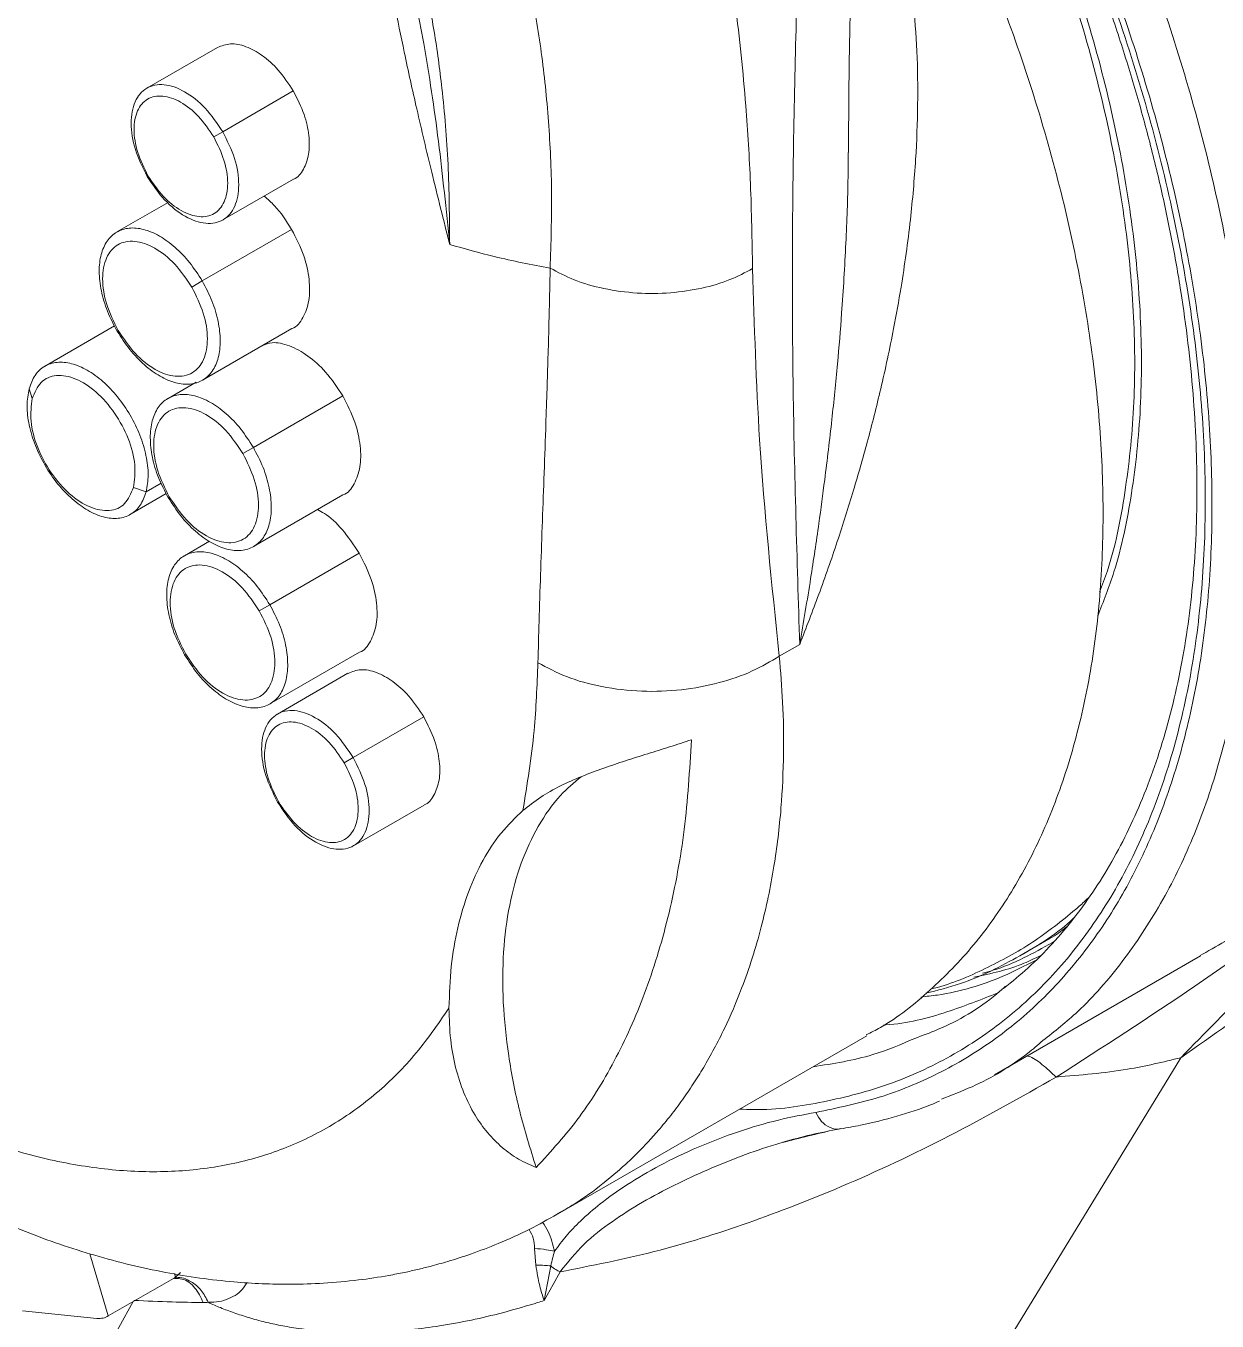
# Model space of a CAD drawing. Header units: millimetres. Extents: x 169 to 14583, y -399 to 10804.
# Drawn here: x 3549 to 3674.4, y 8605.8 to 8742 of the extents above; entities that cross this region are included whole.
import ezdxf

# ---------------------------------------------------------------- set-up
doc = ezdxf.new("R2010")
doc.units = ezdxf.units.MM
doc.header["$LTSCALE"] = 35

msp = doc.modelspace()

# ---------------------------------------------------------------- linework, layer by layer
at = {"color": 7, "linetype": 'Continuous', "lineweight": 18}
for p, q in [((3569.197, 8739.784), (3561.773, 8735.498)), ((3577.176, 8735.202), (3569.751, 8730.916)), ((3569.751, 8730.916), (3568.81, 8730.366)), ((3561.886, 8726.282), (3561.794, 8726.222)), ((3569.772, 8721.641), (3577.197, 8725.927)), ((3563.994, 8723.468), (3558.621, 8720.366)), ((3577.001, 8720.641), (3567.596, 8715.212)), ((3567.596, 8715.212), (3566.498, 8714.57)), ((3558.378, 8710.483), (3550.941, 8706.19)), ((3558.753, 8710.001), (3558.645, 8709.931)), ((3567.62, 8704.777), (3577.024, 8710.206)), ((3566.958, 8704.573), (3563.994, 8702.861)), ((3549.379, 8703.87), (3549.714, 8702.854)), ((3582.374, 8703.136), (3572.969, 8697.707)), ((3572.969, 8697.707), (3571.871, 8697.066)), ((3561.691, 8693.035), (3563.279, 8693.952)), ((3560.129, 8690.714), (3563.816, 8692.843)), ((3560.367, 8693.479), (3561.691, 8693.035)), ((3564.126, 8692.497), (3564.018, 8692.427)), ((3572.993, 8687.272), (3582.398, 8692.702)), ((3568.35, 8687.827), (3565.721, 8686.309)), ((3584.101, 8686.584), (3574.697, 8681.155)), ((3574.697, 8681.155), (3573.599, 8680.514)), ((3565.853, 8675.945), (3565.745, 8675.875)), ((3574.72, 8670.72), (3584.125, 8676.149)), ((3630.449, 8676.984), (3628.301, 8675.744)), ((3582.926, 8673.935), (3575.501, 8669.649)), ((3590.904, 8669.354), (3583.479, 8665.067)), ((3583.479, 8665.067), (3582.538, 8664.518)), ((3575.615, 8660.434), (3575.522, 8660.374)), ((3583.5, 8655.792), (3590.925, 8660.078)), ((3653.597, 8644.222), (3656.779, 8646.059)), ((3657.029, 8645.626), (3657.213, 8645.732)), ((3650.922, 8631.708), (3672.597, 8644.221)), ((3672.582, 8644.247), (3672.829, 8644.389)), ((3604.976, 8617.028), (3637.503, 8635.806)), ((3670.532, 8633.492), (3633.773, 8573.283)), ((3602.562, 8613.429), (3602.692, 8611.676)), ((3555.767, 8612.874), (3557.714, 8606.324)), ((3564.787, 8610.397), (3564.674, 8610.779)), ((3564.787, 8610.397), (3565.299, 8610.898)), ((3603.562, 8607.946), (3604.255, 8611.588)), ((3557.714, 8606.324), (3564.569, 8610.281)), ((3564.521, 8610.253), (3564.583, 8610.281)), ((3548.681, 8606.849), (3556.52, 8606.073)), ((3557.667, 8606.296), (3557.711, 8606.321))]:
    msp.add_line(p, q, dxfattribs=at)
at = {"color": 7, "linetype": 'Continuous', "lineweight": 18, "flags": 128}
for points in [[(3603.562, 8607.946), (3604.498, 8609.639), (3605.233, 8610.969)], [(3560.331, 8607.834), (3557.313, 8602.387), (3554.884, 8598.006)], [(3602.38, 8607.575), (3602.381, 8607.577), (3602.382, 8607.579)]]:
    msp.add_lwpolyline(points, dxfattribs=at)
at = {"color": 7, "linetype": 'Continuous', "lineweight": 18}
for points in [[(3645.615, 8878.515), (3644.073, 8870.77), (3640.99, 8855.278), (3637.289, 8831.305), (3634.27, 8806.826), (3632.003, 8781.81), (3630.467, 8756.301), (3629.689, 8730.313), (3629.598, 8703.909), (3630.165, 8685.959), (3630.449, 8676.984)], [(3569.751, 8730.916), (3569.165, 8731.786), (3567.993, 8733.526), (3565.734, 8735.285), (3563.524, 8736.047), (3561.646, 8735.665), (3560.396, 8734.202), (3559.976, 8731.888), (3560.394, 8729.044), (3561.327, 8727.163), (3561.794, 8726.222)], [(3561.794, 8726.222), (3562.38, 8725.352), (3563.552, 8723.613), (3565.811, 8721.853), (3568.02, 8721.091), (3569.898, 8721.473), (3571.148, 8722.936), (3571.569, 8725.25), (3571.15, 8728.095), (3570.217, 8729.976), (3569.751, 8730.916)], [(3567.596, 8715.212), (3567.172, 8715.873), (3566.323, 8717.196), (3564.75, 8718.817), (3563.087, 8720.025), (3561.421, 8720.722), (3559.872, 8720.864), (3558.544, 8720.441), (3557.529, 8719.482), (3556.894, 8718.052), (3556.682, 8716.247), (3556.915, 8714.196), (3557.549, 8712.021), (3558.279, 8710.628), (3558.645, 8709.931)], [(3558.645, 8709.931), (3559.069, 8709.27), (3559.918, 8707.947), (3561.491, 8706.326), (3563.154, 8705.118), (3564.82, 8704.421), (3566.369, 8704.279), (3567.696, 8704.702), (3568.712, 8705.661), (3569.347, 8707.091), (3569.558, 8708.896), (3569.325, 8710.947), (3568.692, 8713.122), (3567.961, 8714.515), (3567.596, 8715.212)], [(3561.691, 8693.035), (3561.791, 8693.609), (3561.991, 8694.759), (3561.739, 8696.835), (3561.094, 8698.994), (3560.062, 8701.123), (3558.724, 8703.069), (3557.168, 8704.7), (3555.501, 8705.905), (3553.836, 8706.603), (3552.285, 8706.746), (3550.964, 8706.317), (3549.924, 8705.379), (3549.561, 8704.373), (3549.379, 8703.87)], [(3549.379, 8703.87), (3549.279, 8703.295), (3549.079, 8702.145), (3549.331, 8700.07), (3549.976, 8697.911), (3551.008, 8695.781), (3552.346, 8693.836), (3553.902, 8692.205), (3555.57, 8690.999), (3557.234, 8690.302), (3558.785, 8690.158), (3560.106, 8690.587), (3561.146, 8691.525), (3561.509, 8692.531), (3561.691, 8693.035)], [(3572.969, 8697.707), (3572.545, 8698.369), (3571.696, 8699.691), (3570.123, 8701.312), (3568.46, 8702.521), (3566.794, 8703.217), (3565.245, 8703.36), (3563.918, 8702.937), (3562.902, 8701.977), (3562.267, 8700.547), (3562.056, 8698.743), (3562.288, 8696.691), (3562.922, 8694.516), (3563.653, 8693.123), (3564.018, 8692.427)], [(3564.018, 8692.427), (3564.442, 8691.765), (3565.291, 8690.442), (3566.864, 8688.821), (3568.527, 8687.613), (3570.193, 8686.916), (3571.742, 8686.774), (3573.07, 8687.197), (3574.085, 8688.157), (3574.72, 8689.587), (3574.932, 8691.391), (3574.699, 8693.443), (3574.065, 8695.618), (3573.335, 8697.011), (3572.969, 8697.707)], [(3574.697, 8681.155), (3574.272, 8681.817), (3573.423, 8683.139), (3571.85, 8684.76), (3570.187, 8685.968), (3568.521, 8686.665), (3566.972, 8686.808), (3565.645, 8686.384), (3564.629, 8685.425), (3563.994, 8683.995), (3563.783, 8682.191), (3564.016, 8680.139), (3564.649, 8677.964), (3565.38, 8676.571), (3565.745, 8675.875)], [(3565.745, 8675.875), (3566.169, 8675.213), (3567.018, 8673.89), (3568.592, 8672.269), (3570.254, 8671.061), (3571.92, 8670.364), (3573.469, 8670.222), (3574.797, 8670.645), (3575.812, 8671.605), (3576.447, 8673.035), (3576.659, 8674.839), (3576.426, 8676.891), (3575.792, 8679.066), (3575.062, 8680.459), (3574.697, 8681.155)], [(3583.479, 8665.067), (3582.893, 8665.937), (3581.721, 8667.677), (3579.462, 8669.436), (3577.253, 8670.199), (3575.375, 8669.816), (3574.125, 8668.354), (3573.704, 8666.04), (3574.123, 8663.195), (3575.056, 8661.314), (3575.522, 8660.374)], [(3575.522, 8660.374), (3576.108, 8659.504), (3577.28, 8657.764), (3579.539, 8656.005), (3581.749, 8655.242), (3583.627, 8655.625), (3584.877, 8657.087), (3585.297, 8659.401), (3584.879, 8662.246), (3583.946, 8664.127), (3583.479, 8665.067)]]:
    msp.add_open_spline(points, degree=3, dxfattribs=at)
for points, knots in [([(3635.584, 8728.728), (3635.59, 8730.816), (3635.607, 8737.688), (3635.869, 8749.199), (3636.363, 8763.261), (3637.088, 8777.168), (3638.028, 8790.927), (3639.187, 8804.53), (3640.561, 8817.974), (3642.154, 8831.253), (3643.957, 8844.37), (3645.994, 8857.298), (3647.571, 8866.574), (3648.532, 8871.484), (3648.673, 8872.203)], [0, 0, 0, 0, 0.0411535, 0.1354235, 0.2296893, 0.323952, 0.418213, 0.5124734, 0.6067346, 0.7009983, 0.7952665, 0.8895414, 0.9838256, 1, 1, 1, 1]), ([(3656.021, 8635.292), (3657.271, 8636.279), (3660.316, 8638.684), (3664.47, 8643.517), (3668.53, 8649.595), (3671.895, 8656.48), (3674.565, 8664.076), (3676.511, 8672.331), (3677.719, 8681.176), (3678.179, 8690.54), (3677.887, 8700.346), (3676.845, 8710.516), (3675.063, 8720.967), (3672.553, 8731.614), (3669.338, 8742.37), (3665.442, 8753.15), (3660.897, 8763.863), (3655.744, 8774.429), (3650.005, 8784.742), (3644.415, 8793.802), (3640.556, 8799.207), (3638.962, 8801.439)], [0, 0, 0, 0, 0.0378536, 0.0922005, 0.1465474, 0.2008943, 0.2552412, 0.3095881, 0.3639351, 0.418282, 0.4726289, 0.5269758, 0.5813227, 0.6356696, 0.6900165, 0.7443634, 0.7987103, 0.8530572, 0.9074041, 0.9617511, 1, 1, 1, 1]), ([(3632.15, 8627.747), (3634.399, 8628.211), (3638.898, 8629.139), (3645.089, 8631.712), (3650.81, 8635.126), (3655.973, 8639.443), (3660.55, 8644.601), (3664.502, 8650.563), (3667.794, 8657.286), (3670.401, 8664.709), (3672.305, 8672.774), (3673.483, 8681.417), (3673.933, 8690.567), (3673.649, 8700.148), (3672.629, 8710.085), (3670.888, 8720.296), (3668.437, 8730.699), (3665.294, 8741.21), (3661.485, 8751.74), (3657.056, 8762.217), (3651.979, 8772.511), (3648.092, 8779.771), (3645.769, 8783.468), (3645.487, 8783.917)], [0, 0, 0, 0, 0.0496612, 0.0993116, 0.1489713, 0.1986314, 0.2482824, 0.2979425, 0.3476027, 0.3972536, 0.4469138, 0.4965739, 0.5462249, 0.595885, 0.6455452, 0.6951961, 0.7448563, 0.7945164, 0.8441674, 0.8938276, 0.9434877, 0.9931387, 1, 1, 1, 1]), ([(3624.125, 8628.083), (3624.603, 8628.064), (3627.685, 8627.939), (3633.008, 8628.749), (3639.987, 8630.559), (3646.414, 8633.507), (3652.264, 8637.451), (3657.48, 8642.38), (3662.015, 8648.238), (3665.822, 8654.984), (3668.871, 8662.546), (3671.135, 8670.854), (3672.585, 8679.84), (3673.216, 8689.413), (3673.022, 8699.488), (3671.997, 8709.974), (3670.159, 8720.771), (3667.523, 8731.781), (3664.106, 8742.903), (3659.953, 8754.038), (3655.075, 8765.067), (3650.187, 8774.806), (3646.69, 8780.69), (3645.269, 8783.082)], [0, 0, 0, 0, 0.0092254, 0.0595575, 0.1098901, 0.1602222, 0.2105543, 0.2608869, 0.311219, 0.3615511, 0.4118838, 0.4622159, 0.512548, 0.5628806, 0.6132127, 0.6635448, 0.7138774, 0.7642095, 0.8145417, 0.8648743, 0.9152064, 0.9655385, 1, 1, 1, 1]), ([(3645.095, 8782.416), (3645.275, 8782.121), (3646.538, 8780.042), (3648.738, 8776.089), (3651.674, 8770.567), (3654.426, 8764.971), (3657.005, 8759.326), (3659.399, 8753.645), (3661.603, 8747.943), (3663.612, 8742.234), (3665.421, 8736.533), (3667.024, 8730.855), (3668.419, 8725.215), (3669.602, 8719.628), (3670.57, 8714.108), (3671.322, 8708.669), (3671.856, 8703.326), (3672.17, 8698.092), (3672.266, 8692.98), (3672.143, 8688.005), (3671.803, 8683.179), (3671.246, 8678.513), (3670.477, 8674.02), (3669.496, 8669.711), (3668.308, 8665.595), (3666.916, 8661.682), (3665.324, 8657.98), (3663.536, 8654.499), (3661.555, 8651.244), (3659.387, 8648.221), (3657.029, 8645.445), (3654.556, 8642.946), (3652.785, 8641.509), (3651.926, 8640.813)], [0, 0, 0, 0, 0.0055089, 0.0387184, 0.0719275, 0.1051347, 0.1383389, 0.171539, 0.2047337, 0.237922, 0.2711028, 0.3042749, 0.3374375, 0.3705895, 0.4037303, 0.4368594, 0.4699766, 0.5030822, 0.5361771, 0.5692631, 0.6023429, 0.6354207, 0.6685002, 0.701589, 0.7346968, 0.7678358, 0.8010213, 0.8342709, 0.8676041, 0.9010402, 0.9345959, 0.9682814, 1, 1, 1, 1]), ([(3661.79, 8679.966), (3662.392, 8681.492), (3663.955, 8685.456), (3665.477, 8692.799), (3666.436, 8701.762), (3666.428, 8711.359), (3665.5, 8721.422), (3663.653, 8731.838), (3660.908, 8742.471), (3657.312, 8753.194), (3652.869, 8763.849), (3648.56, 8772.785), (3645.493, 8777.979), (3644.413, 8779.807)], [0, 0, 0, 0, 0.061552, 0.1598882, 0.2582244, 0.3565607, 0.4548969, 0.5532331, 0.6515693, 0.7499056, 0.8482418, 0.946578, 1, 1, 1, 1]), ([(3661.974, 8682.459), (3662.262, 8683.209), (3663.488, 8686.403), (3664.758, 8692.881), (3665.733, 8701.781), (3665.72, 8711.337), (3664.798, 8721.351), (3662.959, 8731.717), (3660.227, 8742.299), (3656.649, 8752.972), (3652.224, 8763.574), (3648.046, 8772.261), (3645.116, 8777.23), (3644.162, 8778.848)], [0, 0, 0, 0, 0.0313544, 0.1334998, 0.2356452, 0.3377906, 0.439936, 0.5420814, 0.6442268, 0.7463722, 0.8485176, 0.950663, 1, 1, 1, 1]), ([(3643.933, 8762.199), (3644.496, 8761.095), (3646.753, 8756.678), (3650.103, 8748.757), (3653.932, 8738.537), (3657.052, 8728.307), (3659.499, 8718.179), (3661.222, 8708.246), (3662.218, 8698.587), (3662.47, 8689.283), (3661.991, 8680.413), (3660.772, 8672.069), (3658.828, 8664.314), (3656.17, 8657.215), (3652.831, 8650.831), (3648.845, 8645.211), (3644.198, 8640.486), (3640.372, 8637.382), (3637.949, 8636.149), (3637.452, 8635.897)], [0, 0, 0, 0, 0.0213327, 0.0854076, 0.1494765, 0.2136958, 0.2779089, 0.341984, 0.4060528, 0.4702722, 0.5344853, 0.5985604, 0.6626292, 0.7268485, 0.7910617, 0.8551368, 0.9192056, 0.9834249, 1, 1, 1, 1]), ([(3593.623, 8719.057), (3592.986, 8721.593), (3591.79, 8726.353), (3590.197, 8733.093), (3588.891, 8738.989), (3587.83, 8744.201), (3586.965, 8748.832), (3586.491, 8751.755), (3586.264, 8753.157)], [0, 0, 0, 0, 0.22119, 0.4150205, 0.5895636, 0.7386509, 0.87473, 1, 1, 1, 1]), ([(3625.491, 8716.511), (3625.435, 8719.507), (3625.327, 8725.345), (3624.869, 8732.78), (3624.303, 8739.027), (3623.699, 8744.282), (3623.198, 8747.68), (3622.95, 8749.364)], [0, 0, 0, 0, 0.2578265, 0.5024614, 0.6671512, 0.8350214, 1, 1, 1, 1]), ([(3593.623, 8719.057), (3593.598, 8721.895), (3593.55, 8727.572), (3592.919, 8734.98), (3592.044, 8741.515), (3591.286, 8745.256), (3590.907, 8747.127)], [0, 0, 0, 0, 0.27973814, 0.55964172, 0.77973634, 1, 1, 1, 1]), ([(3604.194, 8716.565), (3604.278, 8719.201), (3604.445, 8724.477), (3604.071, 8732.042), (3603.337, 8739.336), (3602.543, 8743.904), (3602.145, 8746.19)], [0, 0, 0, 0, 0.2493129, 0.4990722, 0.7492722, 1, 1, 1, 1]), ([(3593.623, 8719.057), (3593.255, 8722.691), (3592.523, 8729.931), (3591.252, 8738.39), (3590.352, 8743.08), (3590.077, 8744.511)], [0, 0, 0, 0, 0.4118388, 0.8205572, 1, 1, 1, 1]), ([(3630.449, 8676.984), (3631.127, 8678.734), (3632.513, 8682.311), (3634.395, 8687.721), (3636.092, 8693.059), (3637.62, 8698.407), (3639.055, 8704.074), (3640.225, 8709.515), (3641.286, 8715.453), (3642.111, 8721.387), (3642.676, 8727.808), (3642.893, 8733.724), (3642.836, 8739.31), (3642.54, 8742.956), (3642.395, 8744.737)], [0, 0, 0, 0, 0.0816579, 0.1668632, 0.2484183, 0.3241886, 0.4074108, 0.500928, 0.564349, 0.6677018, 0.7592137, 0.842244, 0.9229356, 1, 1, 1, 1]), ([(3577.176, 8735.202), (3576.666, 8735.972), (3575.706, 8737.424), (3573.926, 8739.011), (3572.185, 8739.966), (3570.513, 8740.3), (3569.635, 8739.951), (3569.2, 8739.778)], [0, 0, 0, 0, 0.2205782, 0.41629972, 0.61202123, 0.80774275, 1, 1, 1, 1]), ([(3568.81, 8730.366), (3568.299, 8731.122), (3567.278, 8732.632), (3565.314, 8734.171), (3563.395, 8734.821), (3561.756, 8734.502), (3560.677, 8733.218), (3560.301, 8731.214), (3560.675, 8728.736), (3561.483, 8727.1), (3561.886, 8726.282)], [0, 0, 0, 0, 0.125051, 0.2500067, 0.3750076, 0.5000048, 0.6250057, 0.7500029, 0.8750037, 1, 1, 1, 1]), ([(3577.194, 8725.933), (3577.202, 8725.935), (3577.673, 8726.064), (3578.285, 8726.926), (3578.871, 8728.466), (3578.881, 8730.489), (3578.381, 8732.823), (3577.593, 8734.378), (3577.176, 8735.202)], [0, 0, 0, 0, 0.0034404, 0.1978152, 0.39219, 0.5865648, 0.7809396, 1, 1, 1, 1]), ([(3561.886, 8726.282), (3562.397, 8725.527), (3563.419, 8724.017), (3565.382, 8722.477), (3567.301, 8721.827), (3568.941, 8722.146), (3570.019, 8723.43), (3570.395, 8725.434), (3570.021, 8727.913), (3569.214, 8729.548), (3568.81, 8730.366)], [0, 0, 0, 0, 0.125051, 0.2500067, 0.3750076, 0.5000048, 0.6250057, 0.7500029, 0.8750037, 1, 1, 1, 1]), ([(3635.53, 8728.728), (3635.532, 8727.866), (3635.539, 8724.682), (3635.317, 8719.044), (3634.931, 8712.489), (3634.416, 8706.301), (3633.827, 8700.453), (3633.16, 8694.862), (3632.41, 8689.294), (3631.554, 8683.512), (3630.84, 8679.293), (3630.449, 8676.984)], [0, 0, 0, 0, 0.0489902, 0.1810696, 0.3219464, 0.4247063, 0.5374898, 0.6602964, 0.7498733, 0.8631079, 1, 1, 1, 1]), ([(3577.001, 8720.641), (3576.435, 8721.529), (3575.57, 8722.887), (3574.471, 8723.813), (3574.091, 8724.134)], [0, 0, 0, 0, 0.6538827, 1, 1, 1, 1]), ([(3577.021, 8710.213), (3577.031, 8710.215), (3577.561, 8710.36), (3578.249, 8711.33), (3578.908, 8713.063), (3578.919, 8715.339), (3578.357, 8717.964), (3577.471, 8719.714), (3577.001, 8720.641)], [0, 0, 0, 0, 0.0034404, 0.1978152, 0.39219, 0.5865648, 0.7809396, 1, 1, 1, 1]), ([(3566.498, 8714.57), (3565.927, 8715.415), (3564.784, 8717.105), (3562.588, 8718.828), (3560.44, 8719.555), (3558.606, 8719.198), (3557.4, 8717.761), (3556.979, 8715.519), (3557.397, 8712.746), (3558.301, 8710.916), (3558.753, 8710.001)], [0, 0, 0, 0, 0.1250456, 0.2500059, 0.3750068, 0.5000043, 0.6250051, 0.7500026, 0.8750033, 1, 1, 1, 1]), ([(3604.194, 8716.565), (3602.241, 8716.935), (3598.755, 8717.594), (3595.19, 8718.61), (3593.623, 8719.057)], [0, 0, 0, 0, 0.560333, 1, 1, 1, 1]), ([(3602.912, 8675.055), (3602.95, 8676.511), (3603.031, 8679.602), (3603.182, 8684.366), (3603.354, 8689.348), (3603.539, 8694.45), (3603.706, 8699.145), (3603.845, 8703.252), (3603.955, 8706.744), (3604.05, 8710.073), (3604.132, 8713.361), (3604.174, 8715.518), (3604.194, 8716.565)], [0, 0, 0, 0, 0.1049593, 0.2227396, 0.3444623, 0.4658466, 0.5926474, 0.6846936, 0.7632264, 0.8451351, 0.9248743, 1, 1, 1, 1]), ([(3625.491, 8716.511), (3624.718, 8716.103), (3623.121, 8715.259), (3620.155, 8714.389), (3616.838, 8713.891), (3613.299, 8713.864), (3609.842, 8714.339), (3606.694, 8715.239), (3605.01, 8716.133), (3604.194, 8716.565)], [0, 0, 0, 0, 0.1308851, 0.2702995, 0.4155124, 0.5629877, 0.7156583, 0.8624097, 1, 1, 1, 1]), ([(3628.301, 8675.744), (3627.505, 8683.321), (3626.082, 8696.861), (3625.671, 8710.504), (3625.491, 8716.511)], [0, 0, 0, 0, 0.5596459, 1, 1, 1, 1]), ([(3558.753, 8710.001), (3559.324, 8709.156), (3560.467, 8707.467), (3562.663, 8705.744), (3564.81, 8705.017), (3566.645, 8705.374), (3567.851, 8706.81), (3568.272, 8709.052), (3567.854, 8711.825), (3566.95, 8713.655), (3566.498, 8714.57)], [0, 0, 0, 0, 0.1250456, 0.2500059, 0.3750068, 0.5000043, 0.6250051, 0.7500026, 0.8750033, 1, 1, 1, 1]), ([(3582.374, 8703.136), (3581.801, 8704.002), (3580.721, 8705.635), (3578.716, 8707.424), (3576.764, 8708.485), (3575.094, 8708.859), (3574.279, 8708.557), (3573.967, 8708.441)], [0, 0, 0, 0, 0.23742635, 0.44809743, 0.6587685, 0.86943957, 1, 1, 1, 1]), ([(3560.367, 8693.479), (3560.467, 8694.25), (3560.668, 8695.791), (3559.911, 8698.653), (3558.453, 8701.385), (3556.474, 8703.654), (3554.271, 8705.066), (3552.197, 8705.441), (3550.508, 8704.733), (3549.978, 8703.48), (3549.714, 8702.854)], [0, 0, 0, 0, 0.1250456, 0.2500059, 0.3750068, 0.5000043, 0.6250051, 0.7500026, 0.8750033, 1, 1, 1, 1]), ([(3582.394, 8692.708), (3582.404, 8692.711), (3582.934, 8692.856), (3583.622, 8693.826), (3584.281, 8695.558), (3584.293, 8697.834), (3583.73, 8700.459), (3582.844, 8702.209), (3582.374, 8703.136)], [0, 0, 0, 0, 0.0034404, 0.1978152, 0.39219, 0.5865648, 0.7809396, 1, 1, 1, 1]), ([(3549.714, 8702.854), (3549.613, 8702.083), (3549.412, 8700.542), (3550.169, 8697.68), (3551.627, 8694.948), (3553.606, 8692.679), (3555.809, 8691.267), (3557.883, 8690.892), (3559.572, 8691.6), (3560.102, 8692.853), (3560.367, 8693.479)], [0, 0, 0, 0, 0.12504558, 0.25000595, 0.37500678, 0.50000429, 0.62500512, 0.75000263, 0.87500328, 1, 1, 1, 1]), ([(3571.871, 8697.066), (3571.3, 8697.911), (3570.157, 8699.6), (3567.961, 8701.323), (3565.814, 8702.05), (3563.979, 8701.693), (3562.773, 8700.257), (3562.352, 8698.014), (3562.77, 8695.242), (3563.674, 8693.412), (3564.126, 8692.497)], [0, 0, 0, 0, 0.1250456, 0.2500059, 0.3750068, 0.5000043, 0.6250051, 0.7500026, 0.8750033, 1, 1, 1, 1]), ([(3564.126, 8692.497), (3564.697, 8691.652), (3565.84, 8689.962), (3568.036, 8688.239), (3570.184, 8687.512), (3572.018, 8687.869), (3573.224, 8689.306), (3573.645, 8691.548), (3573.227, 8694.321), (3572.323, 8696.151), (3571.871, 8697.066)], [0, 0, 0, 0, 0.12504558, 0.25000595, 0.37500678, 0.50000429, 0.62500512, 0.75000263, 0.87500328, 1, 1, 1, 1]), ([(3584.101, 8686.584), (3583.528, 8687.44), (3582.448, 8689.055), (3580.848, 8690.584), (3579.96, 8691.035), (3579.721, 8691.156)], [0, 0, 0, 0, 0.451408, 0.8519475, 1, 1, 1, 1]), ([(3573.599, 8680.514), (3573.027, 8681.359), (3571.884, 8683.048), (3569.688, 8684.771), (3567.541, 8685.498), (3565.706, 8685.141), (3564.5, 8683.704), (3564.079, 8681.462), (3564.497, 8678.69), (3565.401, 8676.86), (3565.853, 8675.945)], [0, 0, 0, 0, 0.1250456, 0.2500059, 0.3750068, 0.5000043, 0.6250051, 0.7500026, 0.8750033, 1, 1, 1, 1]), ([(3584.122, 8676.156), (3584.131, 8676.159), (3584.661, 8676.304), (3585.349, 8677.274), (3586.008, 8679.006), (3586.02, 8681.282), (3585.458, 8683.907), (3584.571, 8685.657), (3584.101, 8686.584)], [0, 0, 0, 0, 0.00344045, 0.19781523, 0.39219001, 0.58656479, 0.78093957, 1, 1, 1, 1]), ([(3565.853, 8675.945), (3566.424, 8675.1), (3567.567, 8673.41), (3569.764, 8671.687), (3571.911, 8670.96), (3573.745, 8671.317), (3574.951, 8672.754), (3575.372, 8674.996), (3574.954, 8677.768), (3574.05, 8679.599), (3573.599, 8680.514)], [0, 0, 0, 0, 0.12504558, 0.25000595, 0.37500678, 0.50000429, 0.62500512, 0.75000263, 0.87500328, 1, 1, 1, 1]), ([(3670.532, 8633.492), (3673.865, 8635.835), (3680.521, 8640.515), (3690.363, 8647.818), (3699.29, 8654.639), (3707.311, 8660.872), (3713.273, 8665.502), (3717.984, 8669.085), (3721.434, 8671.638), (3724.811, 8674.047), (3726.96, 8675.45), (3728.025, 8676.145)], [0, 0, 0, 0, 0.1717828, 0.3430881, 0.5132704, 0.6394813, 0.7634932, 0.82429, 0.8840178, 0.9425564, 1, 1, 1, 1]), ([(3601.322, 8659.502), (3601.776, 8662.264), (3602.594, 8667.246), (3602.814, 8672.647), (3602.912, 8675.055)], [0, 0, 0, 0, 0.5542676, 1, 1, 1, 1]), ([(3628.301, 8675.744), (3627.383, 8675.198), (3625.486, 8674.069), (3621.953, 8672.859), (3617.997, 8672.109), (3613.772, 8671.95), (3609.647, 8672.431), (3605.891, 8673.463), (3603.883, 8674.536), (3602.912, 8675.055)], [0, 0, 0, 0, 0.130952, 0.27045873, 0.41576262, 0.56329494, 0.71595561, 0.86260545, 1, 1, 1, 1]), ([(3604.947, 8617.078), (3605.545, 8617.409), (3607.22, 8618.336), (3609.594, 8620.094), (3611.967, 8622.094), (3613.497, 8623.586), (3614.641, 8624.788), (3615.648, 8625.909), (3616.877, 8627.399), (3618.105, 8629.036), (3619.251, 8630.712), (3620.78, 8633.161), (3622.545, 8636.458), (3624.643, 8641.351), (3626.447, 8647.008), (3627.786, 8653.387), (3628.531, 8659.53), (3628.792, 8665.325), (3628.716, 8670.671), (3628.434, 8674.124), (3628.301, 8675.744)], [0, 0, 0, 0, 0.035551, 0.09956, 0.1528772, 0.1955009, 0.2086726, 0.2371463, 0.2715906, 0.3054121, 0.3386104, 0.3711847, 0.4454846, 0.5163069, 0.6169542, 0.7095867, 0.7941966, 0.8707888, 0.9393807, 1, 1, 1, 1]), ([(3590.904, 8669.354), (3590.395, 8670.123), (3589.434, 8671.575), (3587.654, 8673.163), (3585.913, 8674.117), (3584.241, 8674.452), (3583.363, 8674.102), (3582.928, 8673.929)], [0, 0, 0, 0, 0.2205782, 0.4162997, 0.6120212, 0.8077427, 1, 1, 1, 1]), ([(3590.922, 8660.084), (3590.93, 8660.086), (3591.402, 8660.215), (3592.013, 8661.077), (3592.599, 8662.617), (3592.609, 8664.641), (3592.11, 8666.974), (3591.321, 8668.529), (3590.904, 8669.354)], [0, 0, 0, 0, 0.0034404, 0.1978152, 0.39219, 0.5865648, 0.7809396, 1, 1, 1, 1]), ([(3582.538, 8664.518), (3582.027, 8665.273), (3581.006, 8666.783), (3579.042, 8668.323), (3577.123, 8668.973), (3575.484, 8668.654), (3574.406, 8667.37), (3574.029, 8665.366), (3574.403, 8662.887), (3575.211, 8661.251), (3575.615, 8660.434)], [0, 0, 0, 0, 0.125051, 0.2500067, 0.3750076, 0.5000048, 0.6250057, 0.7500029, 0.8750037, 1, 1, 1, 1]), ([(3619.067, 8666.947), (3618.294, 8666.694), (3616.738, 8666.185), (3614.39, 8665.455), (3612.055, 8664.72), (3609.708, 8663.937), (3607.406, 8663.075), (3605.181, 8662.074), (3603.1, 8660.914), (3601.928, 8659.983), (3601.322, 8659.502)], [0, 0, 0, 0, 0.1002109, 0.2019592, 0.3105289, 0.4232766, 0.5508573, 0.6884537, 0.8390311, 1, 1, 1, 1]), ([(3602.724, 8621.935), (3604.29, 8623.657), (3607.435, 8627.114), (3611.276, 8633.468), (3614.446, 8640.638), (3616.825, 8648.665), (3618.47, 8657.409), (3618.868, 8663.762), (3619.067, 8666.947)], [0, 0, 0, 0, 0.1635605, 0.3283296, 0.4941289, 0.6616118, 0.8303265, 1, 1, 1, 1]), ([(3575.615, 8660.434), (3576.126, 8659.678), (3577.147, 8658.168), (3579.11, 8656.628), (3581.029, 8655.978), (3582.669, 8656.297), (3583.747, 8657.582), (3584.123, 8659.586), (3583.75, 8662.064), (3582.942, 8663.7), (3582.538, 8664.518)], [0, 0, 0, 0, 0.125051, 0.2500067, 0.3750076, 0.5000048, 0.6250057, 0.7500029, 0.8750037, 1, 1, 1, 1]), ([(3607.449, 8663.062), (3606.704, 8662.437), (3604.984, 8660.994), (3602.87, 8657.923), (3601.06, 8654.058), (3599.837, 8649.609), (3599.202, 8644.686), (3599.165, 8639.364), (3599.743, 8633.733), (3600.874, 8627.892), (3602.108, 8623.919), (3602.724, 8621.935)], [0, 0, 0, 0, 0.0873213, 0.2016673, 0.3156007, 0.4295206, 0.5438667, 0.6578001, 0.7717178, 0.8860554, 1, 1, 1, 1]), ([(3657.438, 8631.465), (3662.322, 8634.605), (3672.129, 8640.91), (3686.502, 8651.317), (3695.935, 8658.623), (3700.674, 8662.294)], [0, 0, 0, 0, 0.3304468, 0.66359844, 1, 1, 1, 1]), ([(3700.674, 8662.294), (3698.207, 8660.127), (3693.191, 8655.72), (3685.669, 8648.603), (3678.068, 8641.181), (3673.053, 8636.064), (3670.532, 8633.492)], [0, 0, 0, 0, 0.2407265, 0.4895686, 0.7434526, 1, 1, 1, 1]), ([(3672.829, 8644.389), (3673.723, 8644.898), (3678.883, 8647.833), (3688.24, 8653.703), (3696.481, 8659.397), (3700.674, 8662.294)], [0, 0, 0, 0, 0.0934175, 0.538747, 1, 1, 1, 1]), ([(3593.551, 8638.714), (3593.602, 8640.199), (3593.703, 8643.166), (3594.417, 8647.244), (3595.532, 8650.989), (3597.062, 8654.323), (3598.961, 8657.232), (3600.535, 8658.745), (3601.322, 8659.502)], [0, 0, 0, 0, 0.1662277, 0.3321914, 0.4999883, 0.6677708, 0.8337419, 1, 1, 1, 1]), ([(3659.47, 8649.092), (3659.811, 8649.394), (3660.29, 8649.818), (3660.753, 8650.266), (3660.886, 8650.394)], [0, 0, 0, 0, 0.7124287, 1, 1, 1, 1]), ([(3644.265, 8640.731), (3644.37, 8640.755), (3646.384, 8641.226), (3649.981, 8642.81), (3655.016, 8645.481), (3657.985, 8647.888), (3659.47, 8649.092)], [0, 0, 0, 0, 0.01793752, 0.34666586, 0.67329047, 1, 1, 1, 1]), ([(3643.712, 8640.276), (3644.941, 8640.584), (3648.458, 8641.465), (3653.633, 8644.164), (3657.616, 8646.551), (3659.313, 8648.218), (3659.337, 8648.242)], [0, 0, 0, 0, 0.21077244, 0.60252459, 0.99427674, 1, 1, 1, 1]), ([(3656.779, 8646.059), (3656.781, 8646.06), (3657.417, 8646.358), (3657.964, 8646.812), (3658.51, 8647.264)], [0, 0, 0, 0, 0.0027067, 1, 1, 1, 1]), ([(3649.688, 8642.388), (3650.05, 8642.484), (3652.687, 8643.187), (3655.018, 8644.496), (3657.029, 8645.626)], [0, 0, 0, 0, 0.1373394, 1, 1, 1, 1]), ([(3643.186, 8639.88), (3643.772, 8639.944), (3646.823, 8640.279), (3650.896, 8641.518), (3654.112, 8643.149), (3655.238, 8643.72)], [0, 0, 0, 0, 0.1339835, 0.6967098, 1, 1, 1, 1]), ([(3648.769, 8641.956), (3650.576, 8642.347), (3653.018, 8642.874), (3655.184, 8643.95), (3655.748, 8644.229)], [0, 0, 0, 0, 0.7398188, 1, 1, 1, 1]), ([(3642.542, 8635.521), (3643.349, 8635.819), (3646.442, 8636.96), (3649.641, 8638.842), (3651.789, 8640.751), (3652.107, 8641.033)], [0, 0, 0, 0, 0.23114, 0.8860653, 1, 1, 1, 1]), ([(3639.256, 8636.921), (3639.341, 8636.927), (3641.683, 8637.09), (3645.769, 8638.119), (3649.516, 8639.613), (3651.289, 8640.32)], [0, 0, 0, 0, 0.0194252, 0.53625673, 1, 1, 1, 1]), ([(3524.194, 8635.333), (3526.502, 8633.827), (3531.115, 8630.816), (3538.047, 8627.294), (3544.902, 8624.534), (3551.625, 8622.625), (3558.153, 8621.569), (3564.418, 8621.396), (3570.358, 8622.105), (3575.92, 8623.686), (3581.062, 8626.128), (3585.75, 8629.446), (3589.999, 8633.573), (3592.362, 8636.992), (3593.551, 8638.714)], [0, 0, 0, 0, 0.0828919, 0.1657224, 0.2485276, 0.3313286, 0.4141582, 0.4970528, 0.5798563, 0.6626254, 0.7456112, 0.8290372, 0.9139144, 1, 1, 1, 1]), ([(3593.551, 8638.714), (3593.581, 8637.598), (3593.637, 8635.508), (3594.181, 8632.489), (3595.036, 8629.821), (3596.188, 8627.511), (3597.561, 8625.583), (3599.106, 8624.024), (3600.824, 8622.766), (3602.092, 8622.212), (3602.724, 8621.935)], [0, 0, 0, 0, 0.1638621, 0.3066314, 0.4429009, 0.5698899, 0.6822331, 0.7901867, 0.8954864, 1, 1, 1, 1]), ([(3631.847, 8632.541), (3633.987, 8632.874), (3637.745, 8633.459), (3641.098, 8634.901), (3642.542, 8635.521)], [0, 0, 0, 0, 0.5694332, 1, 1, 1, 1]), ([(3645.361, 8629.144), (3646.444, 8629.56), (3649.662, 8630.797), (3653.22, 8632.889), (3655.492, 8634.838), (3656.021, 8635.292)], [0, 0, 0, 0, 0.279869, 0.8323361, 1, 1, 1, 1]), ([(3654.348, 8633.686), (3654.42, 8633.672), (3654.859, 8633.591), (3655.895, 8632.87), (3656.926, 8631.931), (3657.438, 8631.465)], [0, 0, 0, 0, 0.0907589, 0.548167, 1, 1, 1, 1]), ([(3657.438, 8631.465), (3659.959, 8631.67), (3664.461, 8632.036), (3668.677, 8633.047), (3670.532, 8633.492)], [0, 0, 0, 0, 0.56, 1, 1, 1, 1]), ([(3605.233, 8610.969), (3608.537, 8611.618), (3615.163, 8612.918), (3625.041, 8616.017), (3635.42, 8620.057), (3646.235, 8625.119), (3653.709, 8629.352), (3657.438, 8631.465)], [0, 0, 0, 0, 0.1857018, 0.3723928, 0.5596207, 0.7802952, 1, 1, 1, 1]), ([(3634.754, 8626.011), (3635.455, 8626.134), (3637.457, 8626.484), (3640.658, 8627.307), (3643.424, 8628.171), (3644.877, 8628.807), (3645.16, 8628.931)], [0, 0, 0, 0, 0.1942483, 0.5540879, 0.9131191, 1, 1, 1, 1]), ([(3604.651, 8613.126), (3605.053, 8613.673), (3605.895, 8614.821), (3607.507, 8616.48), (3609.615, 8618.3), (3612.396, 8620.265), (3615.828, 8622.269), (3619.75, 8624.144), (3623.913, 8625.733), (3628.041, 8626.971), (3630.824, 8627.497), (3632.15, 8627.747)], [0, 0, 0, 0, 0.061247, 0.1285754, 0.2154494, 0.3244117, 0.4531952, 0.5954201, 0.7391997, 0.8757256, 1, 1, 1, 1]), ([(3632.15, 8627.747), (3632.332, 8627.407), (3632.696, 8626.728), (3633.562, 8626.132), (3634.296, 8625.902), (3634.668, 8626.028), (3634.743, 8626.053)], [0, 0, 0, 0, 0.3075301, 0.6150602, 0.9225902, 1, 1, 1, 1]), ([(3605.233, 8610.969), (3606.043, 8611.975), (3607.669, 8613.994), (3610.686, 8616.29), (3613.888, 8618.335), (3617.263, 8620.134), (3621.882, 8622.252), (3627.199, 8624.314), (3631.586, 8625.325), (3633.444, 8625.753)], [0, 0, 0, 0, 0.1173883, 0.2358294, 0.3548116, 0.4740638, 0.5934235, 0.8277598, 1, 1, 1, 1]), ([(3628.68, 8624.597), (3629.664, 8624.878), (3631.632, 8625.44), (3633.664, 8625.814), (3634.679, 8626)], [0, 0, 0, 0, 0.5002305, 1, 1, 1, 1]), ([(3538.865, 8619.844), (3539.289, 8619.621), (3540.47, 8619.001), (3542.682, 8617.917), (3545.634, 8616.564), (3549.025, 8615.161), (3552.634, 8613.838), (3557.532, 8612.283), (3563.649, 8610.799), (3569.532, 8609.98), (3573.92, 8609.698), (3577.06, 8609.639), (3580.447, 8609.748), (3583.887, 8610.06), (3586.721, 8610.485), (3588.785, 8610.884), (3590.224, 8611.204), (3591.747, 8611.581), (3593.617, 8612.104), (3596.017, 8612.879), (3598.912, 8613.989), (3601.97, 8615.356), (3603.972, 8616.493), (3604.918, 8617.029)], [0, 0, 0, 0, 0.0191334, 0.0531908, 0.0985872, 0.1506017, 0.2037713, 0.258103, 0.3668508, 0.4721567, 0.5158543, 0.5608106, 0.6110463, 0.6660389, 0.7147613, 0.7398141, 0.7606993, 0.7810306, 0.8098796, 0.8476872, 0.8944523, 0.9501587, 1, 1, 1, 1]), ([(3603.401, 8616.198), (3603.602, 8615.875), (3604.211, 8614.895), (3604.475, 8613.836), (3604.651, 8613.126)], [0, 0, 0, 0, 0.33024532, 1, 1, 1, 1]), ([(3601.975, 8615.425), (3602.143, 8615.122), (3602.51, 8614.461), (3602.544, 8613.792), (3602.562, 8613.429)], [0, 0, 0, 0, 0.4581917, 1, 1, 1, 1]), ([(3602.562, 8613.429), (3602.982, 8613.394), (3603.733, 8613.331), (3604.37, 8613.189), (3604.651, 8613.126)], [0, 0, 0, 0, 0.5586208, 1, 1, 1, 1]), ([(3604.255, 8611.588), (3604.323, 8611.88), (3604.443, 8612.394), (3604.588, 8612.906), (3604.651, 8613.126)], [0, 0, 0, 0, 0.5683377, 1, 1, 1, 1]), ([(3564.747, 8610.307), (3564.786, 8610.319), (3565.335, 8610.497), (3566.354, 8610.05), (3567.52, 8609.112), (3567.996, 8608.202), (3568.226, 8607.761)], [0, 0, 0, 0, 0.029049, 0.4145282, 0.7167012, 1, 1, 1, 1]), ([(3602.692, 8611.676), (3602.811, 8610.928), (3603.022, 8609.597), (3603.397, 8608.449), (3603.562, 8607.946)], [0, 0, 0, 0, 0.5621573, 1, 1, 1, 1]), ([(3602.692, 8611.676), (3602.997, 8611.672), (3603.542, 8611.667), (3604.037, 8611.612), (3604.255, 8611.588)], [0, 0, 0, 0, 0.56046963, 1, 1, 1, 1]), ([(3604.255, 8611.588), (3604.429, 8611.449), (3604.733, 8611.209), (3605.084, 8611.041), (3605.233, 8610.969)], [0, 0, 0, 0, 0.5745705, 1, 1, 1, 1]), ([(3564.569, 8610.281), (3564.61, 8610.304), (3564.682, 8610.345), (3564.755, 8610.381), (3564.787, 8610.397)], [0, 0, 0, 0, 0.5605517, 1, 1, 1, 1]), ([(3567.702, 8607.739), (3567.438, 8608.283), (3566.888, 8609.415), (3565.725, 8610.259), (3564.951, 8610.272), (3564.693, 8610.276)], [0, 0, 0, 0, 0.3810754, 0.7934139, 1, 1, 1, 1]), ([(3568.226, 8607.761), (3568.609, 8607.768), (3569.36, 8607.782), (3570.664, 8608.224), (3571.701, 8608.822), (3572.195, 8609.674), (3572.283, 8609.825)], [0, 0, 0, 0, 0.2419996, 0.4758178, 0.9065514, 1, 1, 1, 1]), ([(3560.403, 8607.964), (3561.734, 8607.903), (3564.109, 8607.794), (3566.604, 8607.756), (3567.702, 8607.739)], [0, 0, 0, 0, 0.56001071, 1, 1, 1, 1]), ([(3567.702, 8607.739), (3567.806, 8607.74), (3567.983, 8607.741), (3568.155, 8607.755), (3568.226, 8607.761)], [0, 0, 0, 0, 0.5865428, 1, 1, 1, 1]), ([(3568.226, 8607.761), (3568.655, 8607.57), (3569.553, 8607.17), (3570.98, 8606.631), (3572.543, 8606.122), (3574.172, 8605.682), (3575.907, 8605.301), (3577.616, 8605.011), (3579.548, 8604.77), (3581.802, 8604.598), (3584.275, 8604.552), (3586.922, 8604.64), (3589.63, 8604.863), (3592.692, 8605.271), (3595.902, 8605.871), (3599.176, 8606.637), (3601.315, 8607.263), (3602.38, 8607.575)], [0, 0, 0, 0, 0.0386364, 0.0808829, 0.1266878, 0.1760023, 0.2229392, 0.277068, 0.3234847, 0.389414, 0.4711312, 0.5367402, 0.6185918, 0.7067715, 0.8053418, 0.9030639, 1, 1, 1, 1]), ([(3602.382, 8607.579), (3602.544, 8607.629), (3602.937, 8607.749), (3603.33, 8607.873), (3603.562, 8607.946)], [0, 0, 0, 0, 0.4116284, 1, 1, 1, 1]), ([(3556.52, 8606.073), (3556.74, 8606.067), (3557.18, 8606.055), (3557.536, 8606.234), (3557.714, 8606.324)], [0, 0, 0, 0, 0.4993818, 1, 1, 1, 1])]:
    msp.add_open_spline(points, degree=3, knots=knots, dxfattribs=at)

doc.saveas('drawing.dxf')
